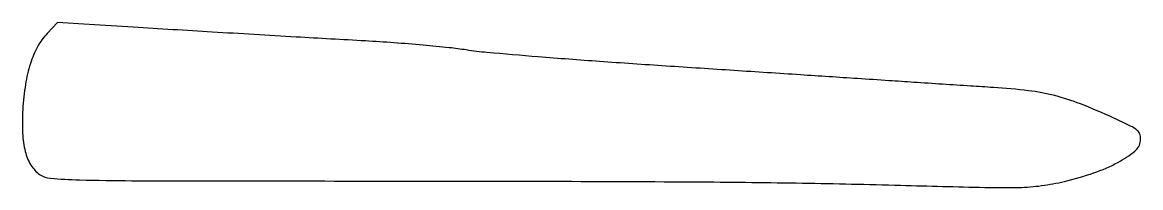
# Model space of a CAD drawing. Extents: x 0 to 311, y 0 to 46.
import ezdxf

# ---------------------------------------------------------------- set-up
doc = ezdxf.new("R2010")
doc.units = 0

msp = doc.modelspace()

# ---------------------------------------------------------------- linework, layer by layer
msp.add_lwpolyline([(7.064543, 43.069093, 0.064415), (4.416237, 39.380667, 0.046125), (2.427876, 34.702167, 0.03887), (1.068505, 28.947913, 0.023689), (0.322829, 22, 0.024863), (0.257482, 15.35295, 0.053396), (1.005109, 10.288887, 0.071733), (2.573449, 6.542759, 0.104671), (5, 3.929077, 0.135251), (7.978526, 2.858488, 0.011706), (16.111023, 2.428899, 0.006548), (30.603047, 2.193145, 0.000604), (66.5, 2.122743, -0.000202), (147.667788, 2.028825, -0.001301), (188.720308, 1.857926, -0.002485), (216.959419, 1.52658, -0.002777), (244.165568, 0.920991, 0.001107), (267.525125, 0.322966, 0.011735), (277.050567, 0.3238, 0.027445), (283.294787, 0.81456, 0.024805), (289.665568, 1.993006, 0.02496), (297.841712, 4.365513, 0.039434), (304.530889, 7.282037, 0.046861), (309.222253, 10.380118, 0.19728), (310.818883, 13.275502, 0.095819), (310.690098, 14.952067, 0.150496), (309.920653, 16.161888, 0.062839), (308.076781, 17.370099, 0.006738), (303.445858, 19.556319, 0.013157), (294.126214, 23.510699, 0.031595), (286.989714, 25.810886, 0.032214), (279.703186, 27.168635, 0.014179), (269.932653, 28.064764, -0.000337), (263.629571, 28.467316, -0.000179), (255.817372, 28.974333, -0.000178), (247.828292, 29.498544, -0.000275), (240.932653, 29.957282, 0.000314), (232.184296, 30.538598, 0.000061), (216.373967, 31.57728, 0.000065), (197.934246, 32.784059, 0.00006), (179, 34.018474, -0.001687), (160.534779, 35.282689, -0.00215), (143.515625, 36.579206, -0.001674), (129.256371, 37.775224, -0.017967), (123.5, 38.486601, 0.013423), (118.786041, 39.112686, 0.004004), (111.5625, 39.816964, 0.004012), (103.434335, 40.478085, 0.004329), (95.5, 40.990364, -0.000595), (76.252276, 42.088825, -0.000338), (52.948294, 43.462411, -0.000299), (31.016597, 44.783149, -0.001496), (18.72329, 45.567773), (9.94658, 46.154325)], format="xyb", close=True)

doc.saveas('drawing.dxf')
